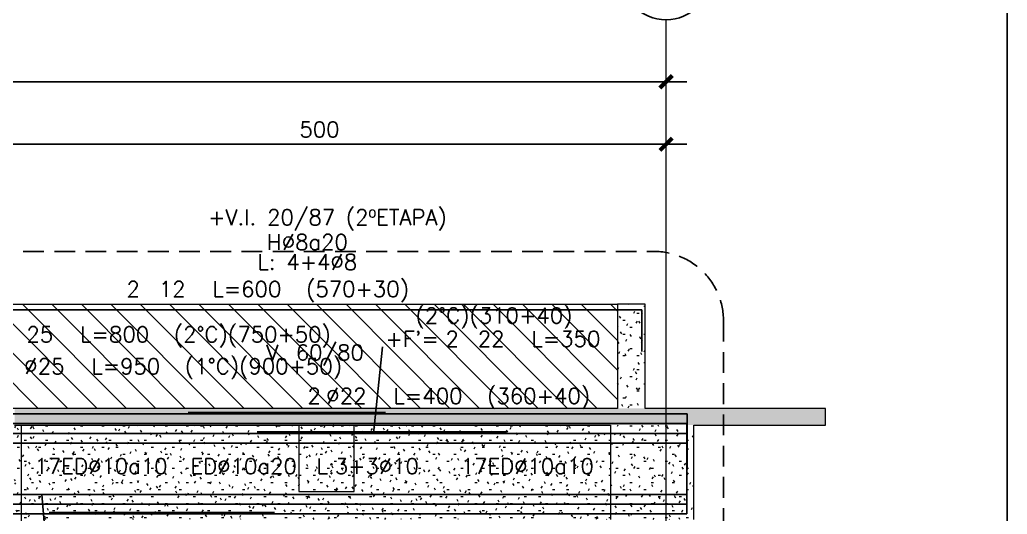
# Model space of a CAD drawing. Extents: x -10459 to 16942, y -13088 to 14608.
# Drawn here: x 4975 to 5687, y 3283 to 3639 of the extents above; entities that cross this region are included whole.
import ezdxf
from ezdxf.enums import TextEntityAlignment as Align

# ---------------------------------------------------------------- set-up
doc = ezdxf.new("R2010")
doc.units = 0
doc.header["$LTSCALE"] = 30
doc.header["$MEASUREMENT"] = 0
doc.linetypes.add("EJE1-1'$0$DASHED", pattern=[0.75, 0.5, -0.25])
doc.linetypes.add("EJE1-1'$0$RLE-PROYECCION", pattern=[0.71438, 0.47625, -0.23813])
doc.layers.get('0').update_dxf_attribs({"linetype": 'CONTINUOUS'})
for name, color, linetype in [("EJE1-1'$0$CORTES", 5, 'CONTINUOUS'), ("EJE1-1'$0$RLA-COTAS1", 2, 'CONTINUOUS'), ("EJE1-1'$0$RLA-FE", 7, 'CONTINUOUS'), ("EJE1-1'$0$RLA-TEXTOS-FE", 9, 'CONTINUOUS'), ('RLA-FORMATO', 7, 'CONTINUOUS')]:
    doc.layers.add(name, color=color, linetype=linetype)
doc.layers.add("EJE1-1'$0$RLA-ACHURADO", color=30, linetype="EJE1-1'$0$RLE-PROYECCION", lineweight=15, transparency=0.7)
for name, color, linetype, lineweight in [("EJE1-1'$0$RLA-CONTORNO", 30, 'CONTINUOUS', 15), ("EJE1-1'$0$RLA-EJE", 3, 'CONTINUOUS', 25), ("EJE1-1'$0$RLA-EJES", 1, 'CONTINUOUS', 9), ("EJE1-1'$0$RLA-TEXTOS-1", 9, 'CONTINUOUS', 9)]:
    doc.layers.add(name, color=color, linetype=linetype, lineweight=lineweight)
doc.styles.add("EJE1-1'$0$RomanS", font='romans.shx', dxfattribs={"height": 11.25})
doc.dimstyles.new("EJE1-1'$0$ING-50", dxfattribs={"dimscale": 50, "dimtxt": 0.27, "dimasz": 0.3, "dimexe": 0, "dimexo": 0, "dimgap": 0.1, "dimtad": 1, "dimdec": 1, "dimzin": 12, "dimdsep": 46, "dimtxsty": "EJE1-1'$0$RomanS", "dimblk": "EJE1-1'$0$TICK1", "dimblk1": "EJE1-1'$0$TICK1", "dimblk2": "EJE1-1'$0$TICK1", "dimcen": 0.09, "dimclrd": 2, "dimclre": 1, "dimclrt": 3, "dimadec": 0, "dimazin": 0, "dimtfac": 1, "dimtdec": 0, "dimtix": 1, "dimtmove": 2, "dimatfit": 3, "dimldrblk": "EJE1-1'$0$TICK1", "dimfxl": 0, "dimfxlon": 1, "dimtolj": 1, "dimtzin": 0, "dimarcsym": 0})
pattern_1 = [(0, (-234.281, -2576.79), (20.32, 5.08), [1.676, -13.564, 1.676, -13.564, -81.28]), (0, (-234.281, -2576.79), (20.32, 5.08), [-30.48, 1.676, -28.804, 1.676, -13.564, -35.56]), (0, (-234.281, -2576.79), (20.32, 5.08), [-76.2, 1.676, -8.484, 1.676, -23.724]), (120, (-226.661, -2574.25), (-14.559409, 15.057636), [1.676, -13.564, 1.676, -13.564, -81.28]), (120, (-226.661, -2574.25), (-14.559409, 15.057636), [-30.48, 1.676, -28.804, 1.676, -13.564, -35.56]), (120, (-226.661, -2574.25), (-14.559409, 15.057636), [-76.2, 1.676, -8.484, 1.676, -23.724]), (240, (-224.121, -2564.09), (-5.760591, -20.137636), [1.676, -13.564, 1.676, -13.564, -81.28]), (240, (-224.121, -2564.09), (-5.760591, -20.137636), [-30.48, 1.676, -28.804, 1.676, -13.564, -35.56]), (240, (-224.121, -2564.09), (-5.760591, -20.137636), [-76.2, 1.676, -8.484, 1.676, -23.724])]
pattern_2 = [(315, (-234.281, -2576.79), (10.6066, 10.6066), [])]

# ---------------------------------------------------------------- blocks, each defined once
blk = doc.blocks.new("EJE1-1'$0$Grid - RLE-EJE-192293-EJE 1-1_")
at = {"layer": "EJE1-1'$0$RLA-EJE"}
blk.add_circle((-2348.4, 1495.5), 32.5, dxfattribs=at)
blk = doc.blocks.new("EJE1-1'$0$TICK1")
at = {"color": 2}
for points in [[(0, 0), (-1, 0)], [(0, 0), (1, 0)]]:
    blk.add_lwpolyline(points, dxfattribs=at)
at = {"color": 2, "const_width": 0.2}
blk.add_lwpolyline([(-0.3, -0.3), (0.3, 0.3)], dxfattribs=at)
blk = doc.blocks.new("EJE1-1'$0$DIMBLOCK1-EJE 1-1_")
at = {"layer": "EJE1-1'$0$RLA-COTAS1", "color": 2, "lineweight": -2, "transparency": 16777216}
blk.add_line((2590.48, 1418.31), (-2404.52, 1418.31), dxfattribs=at)
at = {"layer": "EJE1-1'$0$RLA-COTAS1", "color": 2, "lineweight": -2, "transparency": 16777216, "xscale": 15, "yscale": 15, "zscale": 15, "rotation": 180}
blk.add_blockref("EJE1-1'$0$TICK1", (-2419.52, 1418.31), dxfattribs=at)
at = {"layer": "EJE1-1'$0$RLA-COTAS1", "color": 2, "lineweight": -2, "transparency": 16777216, "xscale": 15, "yscale": 15, "zscale": 15}
blk.add_blockref("EJE1-1'$0$TICK1", (2605.48, 1418.31), dxfattribs=at)
at = {"layer": "EJE1-1'$0$RLA-COTAS1", "color": 3, "transparency": 16777216, "insert": (92.98, 1428.94), "char_height": 11.25, "attachment_point": 5, "style": "EJE1-1'$0$RomanS"}
blk.add_mtext('\\A1;5025', dxfattribs=at)
blk = doc.blocks.new("EJE1-1'$0$DIMBLOCK2-EJE 1-1_")
at = {"layer": "EJE1-1'$0$RLA-COTAS1", "color": 2, "lineweight": -2, "transparency": 16777216}
blk.add_line((2590.48, 1373.31), (2120.48, 1373.31), dxfattribs=at)
at = {"layer": "EJE1-1'$0$RLA-COTAS1", "color": 2, "lineweight": -2, "transparency": 16777216, "xscale": 15, "yscale": 15, "zscale": 15, "rotation": 180}
blk.add_blockref("EJE1-1'$0$TICK1", (2105.48, 1373.31), dxfattribs=at)
at = {"layer": "EJE1-1'$0$RLA-COTAS1", "color": 2, "lineweight": -2, "transparency": 16777216, "xscale": 15, "yscale": 15, "zscale": 15}
blk.add_blockref("EJE1-1'$0$TICK1", (2605.48, 1373.31), dxfattribs=at)
at = {"layer": "EJE1-1'$0$RLA-COTAS1", "color": 3, "transparency": 16777216, "insert": (2355.48, 1383.94), "char_height": 11.25, "attachment_point": 5, "style": "EJE1-1'$0$RomanS"}
blk.add_mtext('\\A1;500', dxfattribs=at)
blk = doc.blocks.new('*U147')
at = {"layer": "EJE1-1'$0$RLA-FE"}
for p, q in [((0, 0), (918.21, 0)), ((918.21, 0), (968.21, 0)), ((968.21, 0), (1000, 0)), ((1000, 0), (1000, 0))]:
    blk.add_line(p, q, dxfattribs=at)
at = {"layer": "EJE1-1'$0$RLA-FE", "color": 3, "style": "EJE1-1'$0$RomanS", "flags": 8}
for tag, p in [('F=', (397.58, -18.3)), ('NUM', (411.99, -18.3))]:
    blk.add_attdef(tag, text='', height=11.25, dxfattribs=at).set_placement(p, align=Align.RIGHT)
at = {"layer": "EJE1-1'$0$RLA-FE", "color": 3, "style": "EJE1-1'$0$RomanS"}
for tag, p, flags in [('PHI', (415.89, -18.08), 12), ('DIAM', (425.74, -18.3), 12), ('MINUS', (447.76, -18.3), 13), ('MARK', (461.15, -18.3), 13), ('TEXTO_FE1', (464.45, -18.3), 8), ('TEXTO_FE2', (531.98, -18.28), 8), ('TIPO', (498.8, -57.92), 13), ('NVECES', (484.93, -76.86), 13), ('NUMFE', (488.86, -96.62), 13), ('CAPA', (497.06, -115.74), 13), ('DESPLAZA', (277.18, -134.17), 13), ('ESPACIO', (283.22, -152.53), 13), ('CANT', (297.06, -171.33), 13)]:
    blk.add_attdef(tag, p, '', height=11.25, dxfattribs=dict(at, flags=flags))
blk = doc.blocks.new('*U148')
at = {"layer": "EJE1-1'$0$RLA-FE"}
for p, q in [((460, 0), (460, 40)), ((0, 0), (0, 0)), ((0, 0), (378.21, 0)), ((378.21, 0), (428.21, 0)), ((428.21, 0), (460, 0))]:
    blk.add_line(p, q, dxfattribs=at)
at = {"layer": "EJE1-1'$0$RLA-FE", "color": 3, "style": "EJE1-1'$0$RomanS", "flags": 8}
for tag, p in [('F=', (138.44, -20.24)), ('NUM', (152.85, -20.24))]:
    blk.add_attdef(tag, text='', height=11.25, dxfattribs=at).set_placement(p, align=Align.RIGHT)
at = {"layer": "EJE1-1'$0$RLA-FE", "color": 3, "style": "EJE1-1'$0$RomanS"}
for tag, p, flags in [('PHI', (156.74, -20.02), 12), ('DIAM', (166.6, -20.24), 12), ('MINUS', (188.62, -20.24), 13), ('MARK', (202.01, -20.24), 13), ('TEXTO_FE1', (205.31, -20.24), 8), ('TEXTO_FE2', (272.83, -20.22), 8), ('TIPO', (228.8, -57.92), 13), ('NVECES', (214.93, -76.86), 13), ('NUMFE', (218.86, -96.62), 13), ('CAPA', (227.06, -115.74), 13), ('DESPLAZA', (277.18, -134.17), 13), ('ESPACIO', (283.22, -152.53), 13), ('CANT', (297.06, -171.33), 13)]:
    blk.add_attdef(tag, p, '', height=11.25, dxfattribs=dict(at, flags=flags))
blk = doc.blocks.new('*U149')
at = {"layer": "EJE1-1'$0$RLA-FE", "color": 6}
blk.add_line((0, 1), (162.5, 1), dxfattribs=at)
at = {"layer": "EJE1-1'$0$RLA-FE", "color": 3, "style": "EJE1-1'$0$RomanS", "flags": 8}
for tag, p in [('(', (66.91, 9.14)), (')', (105.25, 9.14)), ('EMP', (85.93, 9.14))]:
    blk.add_attdef(tag, text='', height=11.25, dxfattribs=at).set_placement(p, align=Align.CENTER)
blk = doc.blocks.new('*U154')
at = {"layer": "EJE1-1'$0$RLA-FE"}
for p, q in [((710, 0), (710, 40)), ((0, 0), (0, 0)), ((0, 0), (628.21, 0)), ((628.21, 0), (678.21, 0)), ((678.21, 0), (710, 0))]:
    blk.add_line(p, q, dxfattribs=at)
at = {"layer": "EJE1-1'$0$RLA-FE", "color": 3, "style": "EJE1-1'$0$RomanS"}
for tag, p, flags in [('TIPO', (353.8, -57.92), 13), ('PHI', (281.74, -81.55), 12), ('DIAM', (291.6, -81.77), 12), ('MINUS', (313.62, -81.77), 13), ('MARK', (327.01, -81.77), 13), ('TEXTO_FE1', (330.31, -81.77), 8), ('NVECES', (339.93, -76.86), 13), ('TEXTO_FE2', (397.83, -81.75), 8), ('NUMFE', (343.86, -96.62), 13), ('CAPA', (352.06, -115.74), 13), ('DESPLAZA', (277.18, -134.17), 13), ('ESPACIO', (283.22, -152.53), 13), ('CANT', (297.06, -171.33), 13)]:
    blk.add_attdef(tag, p, '', height=11.25, dxfattribs=dict(at, flags=flags))
at = {"layer": "EJE1-1'$0$RLA-FE", "color": 3, "style": "EJE1-1'$0$RomanS", "flags": 8}
for tag, p in [('F=', (263.44, -81.77)), ('NUM', (277.85, -81.77))]:
    blk.add_attdef(tag, text='', height=11.25, dxfattribs=at).set_placement(p, align=Align.RIGHT)
blk = doc.blocks.new('*U157')
at = {"layer": "EJE1-1'$0$RLA-FE"}
for p, q in [((960, 0), (960, 40)), ((0, 0), (878.21, 0)), ((878.21, 0), (928.21, 0)), ((928.21, 0), (960, 0))]:
    blk.add_line(p, q, dxfattribs=at)
at = {"layer": "EJE1-1'$0$RLA-FE", "color": 3, "style": "EJE1-1'$0$RomanS", "flags": 8}
for tag, p in [('F=', (243.17, -44.98)), ('NUM', (257.58, -44.98))]:
    blk.add_attdef(tag, text='', height=11.25, dxfattribs=at).set_placement(p, align=Align.RIGHT)
at = {"layer": "EJE1-1'$0$RLA-FE", "color": 3, "style": "EJE1-1'$0$RomanS"}
for tag, p, flags in [('PHI', (261.47, -44.76), 12), ('DIAM', (271.33, -44.98), 12), ('MINUS', (293.35, -44.98), 13), ('MARK', (306.74, -44.98), 13), ('TEXTO_FE1', (310.04, -44.98), 8), ('TIPO', (478.8, -57.92), 13), ('TEXTO_FE2', (244.72, -63.53), 8), ('NVECES', (464.93, -76.86), 13), ('NUMFE', (468.86, -96.62), 13), ('CAPA', (477.06, -115.74), 13), ('DESPLAZA', (277.18, -134.17), 13), ('ESPACIO', (283.22, -152.53), 13), ('CANT', (297.06, -171.33), 13)]:
    blk.add_attdef(tag, p, '', height=11.25, dxfattribs=dict(at, flags=flags))
blk = doc.blocks.new('*U258')
at = {"layer": "EJE1-1'$0$RLA-FE"}
for p, q in [((0, 0), (1118.21, 0)), ((1118.21, 0), (1168.21, 0)), ((1168.21, 0), (1200, 0)), ((1200, 0), (1200, 0))]:
    blk.add_line(p, q, dxfattribs=at)
at = {"layer": "EJE1-1'$0$RLA-FE", "color": 3, "style": "EJE1-1'$0$RomanS", "flags": 8}
for tag, p in [('F=', (409.2, 7.32)), ('NUM', (423.61, 7.32))]:
    blk.add_attdef(tag, text='', height=11.25, dxfattribs=at).set_placement(p, align=Align.RIGHT)
at = {"layer": "EJE1-1'$0$RLA-FE", "color": 3, "style": "EJE1-1'$0$RomanS"}
for tag, p, flags in [('PHI', (427.51, 7.54), 12), ('DIAM', (437.36, 7.32), 12), ('MINUS', (459.38, 7.32), 13), ('MARK', (472.77, 7.32), 13), ('TEXTO_FE1', (476.07, 7.32), 8), ('TEXTO_FE2', (543.6, 7.34), 8), ('TIPO', (598.8, -57.92), 13), ('NVECES', (584.93, -76.86), 13), ('NUMFE', (588.86, -96.62), 13), ('CAPA', (597.06, -115.74), 13), ('DESPLAZA', (277.18, -134.17), 13), ('ESPACIO', (283.22, -152.53), 13), ('CANT', (297.06, -171.33), 13)]:
    blk.add_attdef(tag, p, '', height=11.25, dxfattribs=dict(at, flags=flags))
blk = doc.blocks.new('*U172')
at = {"layer": "EJE1-1'$0$RLA-FE"}
for p, q in [((0, 0), (1068.21, 0)), ((1068.21, 0), (1118.21, 0)), ((1118.21, 0), (1150, 0)), ((1150, 0), (1150, 0))]:
    blk.add_line(p, q, dxfattribs=at)
at = {"layer": "EJE1-1'$0$RLA-FE", "color": 3, "style": "EJE1-1'$0$RomanS", "flags": 8}
for tag, p in [('F=', (483.44, 42.35)), ('NUM', (497.85, 42.35))]:
    blk.add_attdef(tag, text='', height=11.25, dxfattribs=at).set_placement(p, align=Align.RIGHT)
at = {"layer": "EJE1-1'$0$RLA-FE", "color": 3, "style": "EJE1-1'$0$RomanS"}
for tag, p, flags in [('PHI', (501.74, 42.56), 14), ('DIAM', (511.6, 42.35), 12), ('MINUS', (533.62, 42.35), 13), ('MARK', (547.01, 42.35), 13), ('TEXTO_FE1', (550.31, 42.35), 8), ('TEXTO_FE2', (617.83, 42.36), 8), ('TIPO', (573.8, -75.78), 13), ('NVECES', (559.93, -94.72), 13), ('NUMFE', (563.86, -114.48), 13), ('CAPA', (572.06, -133.6), 13), ('DESPLAZA', (278.34, -151.59), 13), ('ESPACIO', (284.39, -169.95), 13), ('CANT', (298.23, -188.75), 13)]:
    blk.add_attdef(tag, p, '', height=11.25, dxfattribs=dict(at, flags=flags))
blk = doc.blocks.new('*U186')
at = {"layer": "EJE1-1'$0$RLA-FE"}
for p, q in [((0, 0), (0, 0)), ((0, 0), (278.21, 0)), ((278.21, 0), (328.21, 0)), ((328.21, 0), (360, 0)), ((360, 0), (360, -40))]:
    blk.add_line(p, q, dxfattribs=at)
at = {"layer": "EJE1-1'$0$RLA-FE", "color": 3, "style": "EJE1-1'$0$RomanS", "flags": 8}
for tag, p in [('F=', (81.41, 7.32)), ('NUM', (95.82, 7.32))]:
    blk.add_attdef(tag, text='', height=11.25, dxfattribs=at).set_placement(p, align=Align.RIGHT)
at = {"layer": "EJE1-1'$0$RLA-FE", "color": 3, "style": "EJE1-1'$0$RomanS"}
for tag, p, flags in [('PHI', (99.71, 7.54), 12), ('DIAM', (109.57, 7.32), 12), ('MINUS', (131.59, 7.32), 13), ('MARK', (144.98, 7.32), 13), ('TEXTO_FE1', (148.28, 7.32), 8), ('TEXTO_FE2', (215.8, 7.34), 8), ('TIPO', (178.8, -57.92), 13), ('NVECES', (164.93, -76.86), 13), ('NUMFE', (168.86, -96.62), 13), ('CAPA', (177.06, -115.74), 13), ('DESPLAZA', (277.18, -134.17), 13), ('ESPACIO', (283.22, -152.53), 13), ('CANT', (297.06, -171.33), 13)]:
    blk.add_attdef(tag, p, '', height=11.25, dxfattribs=dict(at, flags=flags))
blk = doc.blocks.new('*U187')
at = {"layer": "EJE1-1'$0$RLA-FE", "color": 6}
blk.add_line((0, 1), (142.36, 1), dxfattribs=at)
at = {"layer": "EJE1-1'$0$RLA-FE", "color": 3, "style": "EJE1-1'$0$RomanS", "flags": 8}
for tag, p in [('(', (56.84, 9.14)), (')', (95.17, 9.14)), ('EMP', (75.86, 9.14))]:
    blk.add_attdef(tag, text='', height=11.25, dxfattribs=at).set_placement(p, align=Align.CENTER)
blk = doc.blocks.new('*U188')
at = {"layer": "EJE1-1'$0$RLA-FE"}
for p, q in [((0, 0), (818.21, 0)), ((818.21, 0), (868.21, 0)), ((868.21, 0), (900, 0)), ((900, 0), (900, -50))]:
    blk.add_line(p, q, dxfattribs=at)
at = {"layer": "EJE1-1'$0$RLA-FE", "color": 3, "style": "EJE1-1'$0$RomanS", "flags": 8}
for tag, p in [('F=', (403.55, 35.7)), ('NUM', (417.96, 35.7))]:
    blk.add_attdef(tag, text='', height=11.25, dxfattribs=at).set_placement(p, align=Align.RIGHT)
at = {"layer": "EJE1-1'$0$RLA-FE", "color": 3, "style": "EJE1-1'$0$RomanS"}
for tag, p, flags in [('PHI', (421.85, 35.92), 12), ('DIAM', (431.71, 35.7), 12), ('MINUS', (453.73, 35.7), 13), ('MARK', (467.12, 35.7), 13), ('TEXTO_FE1', (470.42, 35.7), 8), ('TEXTO_FE2', (537.94, 35.72), 8), ('TIPO', (448.8, -57.92), 13), ('NVECES', (434.93, -76.86), 13), ('NUMFE', (438.86, -96.62), 13), ('CAPA', (447.06, -115.74), 13), ('DESPLAZA', (277.18, -134.17), 13), ('ESPACIO', (283.22, -152.53), 13), ('CANT', (297.06, -171.33), 13)]:
    blk.add_attdef(tag, p, '', height=11.25, dxfattribs=dict(at, flags=flags))
blk = doc.blocks.new('*U190')
at = {"layer": "EJE1-1'$0$RLA-FE"}
for p, q in [((0, 0), (0, 0)), ((0, 0), (228.21, 0)), ((228.21, 0), (278.21, 0)), ((278.21, 0), (310, 0)), ((310, 0), (310, -40))]:
    blk.add_line(p, q, dxfattribs=at)
at = {"layer": "EJE1-1'$0$RLA-FE", "color": 3, "style": "EJE1-1'$0$RomanS"}
for tag, p, flags in [('TEXTO_FE2', (114.17, 79.26), 8), ('PHI', (149.37, 62.65), 14), ('DIAM', (159.22, 62.43), 12), ('MINUS', (181.24, 62.43), 13), ('MARK', (194.63, 62.43), 13), ('TEXTO_FE1', (197.93, 62.43), 8), ('TIPO', (153.8, -75.78), 13), ('NVECES', (139.93, -94.72), 13), ('NUMFE', (143.86, -114.48), 13), ('CAPA', (152.06, -133.6), 13), ('DESPLAZA', (278.34, -151.59), 13), ('ESPACIO', (284.39, -169.95), 13), ('CANT', (298.23, -188.75), 13)]:
    blk.add_attdef(tag, p, '', height=11.25, dxfattribs=dict(at, flags=flags))
at = {"layer": "EJE1-1'$0$RLA-FE", "color": 3, "style": "EJE1-1'$0$RomanS", "flags": 8}
for tag, p in [('F=', (131.06, 62.43)), ('NUM', (145.47, 62.43))]:
    blk.add_attdef(tag, text='', height=11.25, dxfattribs=at).set_placement(p, align=Align.RIGHT)
blk = doc.blocks.new('*U191')
at = {"layer": "EJE1-1'$0$RLA-FE", "color": 6}
blk.add_line((0, 1), (180, 1), dxfattribs=at)
at = {"layer": "EJE1-1'$0$RLA-FE", "color": 3, "style": "EJE1-1'$0$RomanS", "flags": 8}
for tag, p in [('(', (75.66, 9.14)), (')', (114, 9.14)), ('EMP', (94.68, 9.14))]:
    blk.add_attdef(tag, text='', height=11.25, dxfattribs=at).set_placement(p, align=Align.CENTER)
blk = doc.blocks.new('*U192')
at = {"layer": "EJE1-1'$0$RLA-FE"}
for p, q in [((0, 0), (668.21, 0)), ((668.21, 0), (718.21, 0)), ((718.21, 0), (750, 0)), ((750, 0), (750, -50))]:
    blk.add_line(p, q, dxfattribs=at)
at = {"layer": "EJE1-1'$0$RLA-FE", "color": 3, "style": "EJE1-1'$0$RomanS", "flags": 8}
for tag, p in [('F=', (245.52, 72.65)), ('NUM', (259.93, 72.65))]:
    blk.add_attdef(tag, text='', height=11.25, dxfattribs=at).set_placement(p, align=Align.RIGHT)
at = {"layer": "EJE1-1'$0$RLA-FE", "color": 3, "style": "EJE1-1'$0$RomanS"}
for tag, p, flags in [('PHI', (263.83, 72.87), 14), ('DIAM', (273.68, 72.65), 12), ('MINUS', (295.7, 72.65), 13), ('MARK', (309.09, 72.65), 13), ('TEXTO_FE1', (312.39, 72.65), 8), ('TEXTO_FE2', (379.92, 72.67), 8), ('TIPO', (373.8, -75.78), 13), ('NVECES', (359.93, -94.72), 13), ('NUMFE', (363.86, -114.48), 13), ('CAPA', (372.06, -133.6), 13), ('DESPLAZA', (278.34, -151.59), 13), ('ESPACIO', (284.39, -169.95), 13), ('CANT', (298.23, -188.75), 13)]:
    blk.add_attdef(tag, p, '', height=11.25, dxfattribs=dict(at, flags=flags))
blk = doc.blocks.new('*U263')
at = {"layer": "EJE1-1'$0$RLA-FE"}
for p, q in [((0, 0), (0, 0)), ((0, 0), (488.21, 0)), ((488.21, 0), (538.21, 0)), ((538.21, 0), (570, 0)), ((570, 0), (570, -30))]:
    blk.add_line(p, q, dxfattribs=at)
at = {"layer": "EJE1-1'$0$RLA-FE", "color": 3, "style": "EJE1-1'$0$RomanS", "flags": 8}
for tag, p in [('F=', (193.44, 9.32)), ('NUM', (207.85, 9.32))]:
    blk.add_attdef(tag, text='', height=11.25, dxfattribs=at).set_placement(p, align=Align.RIGHT)
at = {"layer": "EJE1-1'$0$RLA-FE", "color": 3, "style": "EJE1-1'$0$RomanS"}
for tag, p, flags in [('PHI', (211.74, 9.54), 14), ('DIAM', (221.6, 9.32), 12), ('MINUS', (243.62, 9.32), 13), ('MARK', (257.01, 9.32), 13), ('TEXTO_FE1', (260.31, 9.32), 8), ('TEXTO_FE2', (327.83, 9.34), 8), ('TIPO', (283.8, -75.78), 13), ('NVECES', (269.93, -94.72), 13), ('NUMFE', (273.86, -114.48), 13), ('CAPA', (282.06, -133.6), 13), ('DESPLAZA', (278.34, -151.59), 13), ('ESPACIO', (284.39, -169.95), 13), ('CANT', (298.23, -188.75), 13)]:
    blk.add_attdef(tag, p, '', height=11.25, dxfattribs=dict(at, flags=flags))
blk = doc.blocks.new("EJE1-1'")
at = {"layer": "EJE1-1'$0$RLA-ACHURADO"}
h = blk.add_hatch(dxfattribs=at)
h.set_pattern_fill('RLE-N_E__2_ETAPA', color=256, style=0, pattern_type=2)
h.set_pattern_definition(pattern_2)
h.paths.add_polyline_path([(2292.084, 1183), (2359.477, 1183), (2359.477, 1258), (2105.481, 1258), (2105.481, 1183), (2135.481, 1183)], flags=0)
h = blk.add_hatch(dxfattribs=at)
h.set_pattern_fill('RLE-N_E__2_ETAPA', color=256, style=0, pattern_type=2)
h.set_pattern_definition(pattern_2)
h.paths.add_polyline_path([(2550.61, 1183), (2570.481, 1183), (2570.481, 1258), (2359.477, 1258), (2359.477, 1183), (2464.435, 1183)], flags=0)
h = blk.add_hatch(dxfattribs=at)
h.set_pattern_fill('SAND - DENSE', color=256, style=0, pattern_type=2)
h.set_pattern_definition(pattern_1)
h.paths.add_polyline_path([(2590.481, 1183), (2590.481, 1258), (2570.481, 1258), (2570.481, 1183)], flags=0)
h = blk.add_hatch(dxfattribs=at)
h.set_pattern_fill('SAND - DENSE', color=256, style=0, pattern_type=2)
h.set_pattern_definition(pattern_1)
h.paths.add_polyline_path([(2720.477, 1171), (2720.477, 1183), (2135.481, 1183), (2135.481, 1171), (2636.786, 1171)], flags=0)
h = blk.add_hatch(dxfattribs=at)
h.set_pattern_fill('SAND - DENSE', color=256, style=0, pattern_type=2)
h.set_pattern_definition(pattern_1)
h.paths.add_polyline_path([(2119.733, 787), (2140.481, 787), (2140.481, 1171), (2135.481, 1171), (2135.481, 1103), (2075.481, 1103), (2075.481, 1168), (2070.481, 1168), (2070.481, 787)], flags=0)
h = blk.add_hatch(dxfattribs=at)
h.set_pattern_fill('SAND - DENSE', color=256, style=0, pattern_type=2)
h.set_pattern_definition(pattern_1)
h.paths.add_polyline_path([(2140.481, 1103), (2565.477, 1103), (2565.477, 1171), (2380.481, 1171), (2380.481, 1123), (2340.481, 1123), (2340.481, 1171), (2140.481, 1171), (2140.481, 1168)], flags=0)
h = blk.add_hatch(dxfattribs=at)
h.set_pattern_fill('SAND - DENSE', color=256, style=0, pattern_type=2)
h.set_pattern_definition(pattern_1)
h.paths.add_polyline_path([(2340.481, 1123), (2380.481, 1123), (2380.481, 1171), (2340.481, 1171), (2340.481, 1142.612)], flags=0)
h = blk.add_hatch(dxfattribs=at)
h.set_pattern_fill('SAND - DENSE', color=256, style=0, pattern_type=2)
h.set_pattern_definition(pattern_1)
h.paths.add_polyline_path([(2565.477, 1103), (2625.477, 1103), (2625.477, 1171), (2565.477, 1171), (2565.477, 1142.612)], flags=0)
at = {"layer": "EJE1-1'$0$CORTES", "color": 1, "linetype": "EJE1-1'$0$DASHED"}
blk.add_lwpolyline([(2096.685, 1296.086), (2596.866, 1296.086, -0.4142136), (2646.866, 1246.086), (2646.866, 633.863, -0.4142136), (2596.866, 583.863), (2096.685, 583.863, -0.4142136), (2046.685, 633.863), (2046.685, 1246.086, -0.4142136)], format="xyb", close=True, dxfattribs=at)
at = {"layer": "EJE1-1'$0$RLA-CONTORNO"}
for p, q in [((2105.481, 1258), (2359.477, 1258)), ((2359.477, 1258), (2570.481, 1258)), ((2590.481, 1258), (2570.481, 1258)), ((2570.481, 1258), (2570.481, 1183)), ((2590.481, 1183), (2590.481, 1258)), ((2570.481, 1183), (-2409.519, 1183)), ((2720.477, 1183), (2590.481, 1183)), ((2720.477, 1171), (2720.477, 1183)), ((2135.481, 1171), (2340.481, 1171)), ((2140.481, 787), (2140.481, 1171)), ((2340.481, 1171), (2340.481, 1123)), ((2340.486, 1171), (2380.476, 1171)), ((2380.481, 1171), (2565.477, 1171)), ((2380.481, 1123), (2380.481, 1171)), ((2565.477, 1171), (2565.477, 1103)), ((2625.477, 1171), (2720.477, 1171)), ((2625.477, 1103), (2625.477, 1171)), ((2340.481, 1123), (2380.481, 1123))]:
    blk.add_line(p, q, dxfattribs=at)
at = {"layer": "EJE1-1'$0$RLA-EJES"}
blk.add_line((2605.481, 599.295), (2605.481, 1463), dxfattribs=at)
at = {"layer": "EJE1-1'$0$RLA-FE", "color": 2}
for p, q in [((2400.824, 1227.432), (2394.403, 1165)), ((2162.132, 1039.235), (2155.126, 1121))]:
    blk.add_line(p, q, dxfattribs=at)
at = {"layer": "EJE1-1'$0$RLA-EJE"}
blk.add_blockref("EJE1-1'$0$Grid - RLE-EJE-192293-EJE 1-1_", (4953.877, 0), dxfattribs=at)
at = {"layer": "EJE1-1'$0$RLA-FE"}
ref = blk.add_blockref('*U263', (2017.981, 1254), dxfattribs=at)
ref.add_attrib('DIAM', '12', (2239.581, 1263.324), dxfattribs={"color": 3, "height": 11.25, "style": "EJE1-1'$0$RomanS"})
ref.add_attrib('NUM', '2', dxfattribs={"color": 3, "height": 11.25, "style": "EJE1-1'$0$RomanS"}).set_placement((2225.83, 1263.324), align=Align.RIGHT)
ref.add_attrib('TEXTO_FE1', 'L=600', (2278.292, 1263.324), dxfattribs={"color": 3, "height": 11.25, "style": "EJE1-1'$0$RomanS"})
ref.add_attrib('TEXTO_FE2', '(570+30)', (2345.814, 1263.342), dxfattribs={"color": 3, "height": 11.25, "style": "EJE1-1'$0$RomanS"})
ref = blk.add_blockref('*U190', (2310.477, 1165), dxfattribs=at)
ref.add_attrib('DIAM', '22', (2469.698, 1227.432), dxfattribs={"color": 3, "height": 11.25, "style": "EJE1-1'$0$RomanS"})
ref.add_attrib('NUM', '2', dxfattribs={"color": 3, "height": 11.25, "style": "EJE1-1'$0$RomanS"}).set_placement((2455.947, 1227.432), align=Align.RIGHT)
ref.add_attrib('TEXTO_FE1', 'L=350', (2508.41, 1227.432), dxfattribs={"color": 3, "height": 11.25, "style": "EJE1-1'$0$RomanS"})
ref.add_attrib('TEXTO_FE2', '(2°C)(310+40)', (2424.649, 1244.265), dxfattribs={"color": 3, "height": 11.25, "style": "EJE1-1'$0$RomanS"})
ref.add_attrib('F=', "+F'=", dxfattribs={"color": 3, "height": 11.25, "style": "EJE1-1'$0$RomanS"}).set_placement((2441.538, 1227.432), align=Align.RIGHT)
ref = blk.add_blockref('*U192', (1870.477, 1158), dxfattribs=at)
ref.add_attrib('DIAM', '25', (2144.159, 1230.652), dxfattribs={"color": 3, "height": 11.25, "style": "EJE1-1'$0$RomanS"})
ref.add_attrib('TEXTO_FE1', 'L=800', (2182.871, 1230.652), dxfattribs={"color": 3, "height": 11.25, "style": "EJE1-1'$0$RomanS"})
ref.add_attrib('TEXTO_FE2', '(2°C)(750+50)', (2250.393, 1230.67), dxfattribs={"color": 3, "height": 11.25, "style": "EJE1-1'$0$RomanS"})
for name, p in [('*U172', (1340.481, 1165)), ('*U258', (1202.981, 1179)), ('*U187', (2260.621, 1179)), ('*U191', (2310.477, 1165)), ('*U157', (1660.477, 1114)), ('*U147', (1322.98, 1107)), ('*U149', (2160.477, 1107))]:
    blk.add_blockref(name, p, dxfattribs=at)
ref = blk.add_blockref('*U188', (1720.478, 1172), dxfattribs=at)
ref.add_attrib('DIAM', '25', (2152.189, 1207.702), dxfattribs={"color": 3, "height": 11.25, "style": "EJE1-1'$0$RomanS"})
ref.add_attrib('TEXTO_FE1', 'L=950', (2190.9, 1207.702), dxfattribs={"color": 3, "height": 11.25, "style": "EJE1-1'$0$RomanS"})
ref.add_attrib('TEXTO_FE2', '(1°C)(900+50)', (2258.422, 1207.72), dxfattribs={"color": 3, "height": 11.25, "style": "EJE1-1'$0$RomanS"})
ref.add_attrib('PHI', '%%C', (2142.333, 1207.916), dxfattribs={"color": 3, "height": 11.25, "style": "EJE1-1'$0$RomanS"})
ref = blk.add_blockref('*U186', (2260.621, 1179), dxfattribs=at)
ref.add_attrib('DIAM', '22', (2370.191, 1186.324), dxfattribs={"color": 3, "height": 11.25, "style": "EJE1-1'$0$RomanS"})
ref.add_attrib('NUM', '2', dxfattribs={"color": 3, "height": 11.25, "style": "EJE1-1'$0$RomanS"}).set_placement((2356.44, 1186.324), align=Align.RIGHT)
ref.add_attrib('TEXTO_FE1', 'L=400', (2408.902, 1186.324), dxfattribs={"color": 3, "height": 11.25, "style": "EJE1-1'$0$RomanS"})
ref.add_attrib('TEXTO_FE2', '(360+40)', (2476.424, 1186.342), dxfattribs={"color": 3, "height": 11.25, "style": "EJE1-1'$0$RomanS"})
ref.add_attrib('PHI', '%%C', (2360.335, 1186.538), dxfattribs={"color": 3, "height": 11.25, "style": "EJE1-1'$0$RomanS"})
ref = blk.add_blockref('*U154', (1910.477, 1121), dxfattribs=at)
ref.add_attrib('DIAM', '22', (2202.078, 1039.235), dxfattribs={"color": 3, "height": 11.25, "style": "EJE1-1'$0$RomanS"})
ref.add_attrib('NUM', '2', dxfattribs={"color": 3, "height": 11.25, "style": "EJE1-1'$0$RomanS"}).set_placement((2188.326, 1039.235), align=Align.RIGHT)
ref.add_attrib('TEXTO_FE1', 'L=750', (2240.789, 1039.235), dxfattribs={"color": 3, "height": 11.25, "style": "EJE1-1'$0$RomanS"})
ref.add_attrib('TEXTO_FE2', '(2°C)(710+40)', (2308.311, 1039.253), dxfattribs={"color": 3, "height": 11.25, "style": "EJE1-1'$0$RomanS"})
ref.add_attrib('PHI', '%%C', (2192.222, 1039.449), dxfattribs={"color": 3, "height": 11.25, "style": "EJE1-1'$0$RomanS"})
ref.add_attrib('F=', '+', dxfattribs={"color": 3, "height": 11.25, "style": "EJE1-1'$0$RomanS"}).set_placement((2173.918, 1039.235), align=Align.RIGHT)
ref = blk.add_blockref('*U148', (2160.477, 1107), dxfattribs=at)
ref.add_attrib('DIAM', '22', (2327.078, 1086.763), dxfattribs={"color": 3, "height": 11.25, "style": "EJE1-1'$0$RomanS"})
ref.add_attrib('NUM', '2', dxfattribs={"color": 3, "height": 11.25, "style": "EJE1-1'$0$RomanS"}).set_placement((2313.326, 1086.763), align=Align.RIGHT)
ref.add_attrib('TEXTO_FE1', 'L=500', (2365.789, 1086.763), dxfattribs={"color": 3, "height": 11.25, "style": "EJE1-1'$0$RomanS"})
ref.add_attrib('TEXTO_FE2', '(460+40)', (2433.311, 1086.781), dxfattribs={"color": 3, "height": 11.25, "style": "EJE1-1'$0$RomanS"})
ref.add_attrib('PHI', '%%C', (2317.222, 1086.977), dxfattribs={"color": 3, "height": 11.25, "style": "EJE1-1'$0$RomanS"})
at = {"layer": "EJE1-1'$0$RLA-TEXTOS-1", "char_height": 11.25, "attachment_point": 5, "line_spacing_factor": 0.941778, "style": "EJE1-1'$0$RomanS"}
for s, insert, width in [('+V.I. 20/87 (2ºETAPA)', (2361.277, 1318.778), 208.8964), ('V. 60/80', (2352.299, 1221.367), 77.89617)]:
    blk.add_mtext(s, dxfattribs=dict(at, insert=insert, width=width))
at = {"layer": "EJE1-1'$0$RLA-TEXTOS-FE", "color": 9, "style": "EJE1-1'$0$RomanS"}
for s, p in [('H%%C8a20', (2346.737, 1297.183)), ('L: 4+4%%C8', (2346.737, 1282.847)), ('17ED%%C10a10', (2197.881, 1135.725)), ('ED%%C10a20', (2300.747, 1135.725)), ('L:3+3%%C10', (2390.292, 1135.725)), ('17ED%%C10a10', (2505.295, 1135.725))]:
    blk.add_text(s, height=11.25, dxfattribs=at).set_placement(p, align=Align.CENTER)
at = {"layer": "EJE1-1'$0$RLA-COTAS1"}
for base, p1, p2, picture, middle in [((-2419.52, 1418.314), (2605.481, 1413.314), (-2419.52, 1413.314), "EJE1-1'$0$DIMBLOCK1-EJE 1-1_", (92.98, 1428.939)), ((2105.481, 1373.314), (2605.481, 1368.314), (2105.481, 1368.314), "EJE1-1'$0$DIMBLOCK2-EJE 1-1_", (2355.481, 1383.939))]:
    dim = blk.add_linear_dim(base=base, p1=p1, p2=p2, dimstyle="EJE1-1'$0$ING-50", override={"dimexe": 0, "dimexo": 0, "dimdec": 1, "dimfxl": 0, "dimfxlon": 1}, dxfattribs=at)
    dim.commit()
    dim.dimension.update_dxf_attribs({"geometry": picture, "text_midpoint": middle})

msp = doc.modelspace()

# ---------------------------------------------------------------- linework, layer by layer
at = {"layer": 'RLA-FORMATO', "color": 6, "linetype": 'Continuous'}
msp.add_line((5686.9, 4123.1), (5686.9, 68.1), dxfattribs=at)

# ---------------------------------------------------------------- block references
msp.add_blockref("EJE1-1'", (2835.3, 2176.19))

doc.saveas('drawing.dxf')
